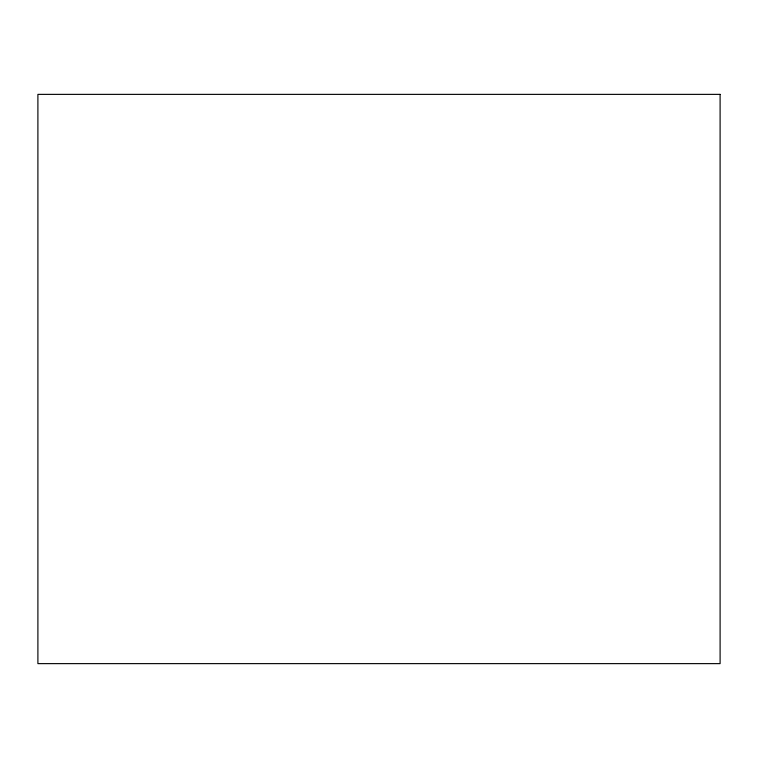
<?xml version="1.0" encoding="UTF-8"?>
<svg xmlns="http://www.w3.org/2000/svg" width="758" height="758" viewBox="0 0 758 758"><rect width="100%" height="100%" fill="white"/><g stroke="black" fill="none" stroke-linecap="round" stroke-linejoin="round"><path stroke-width="1.14" d="M720.1 94.371L37.9 94.371L37.9 663.629L720.1 663.629L720.1 94.371"/></g></svg>
